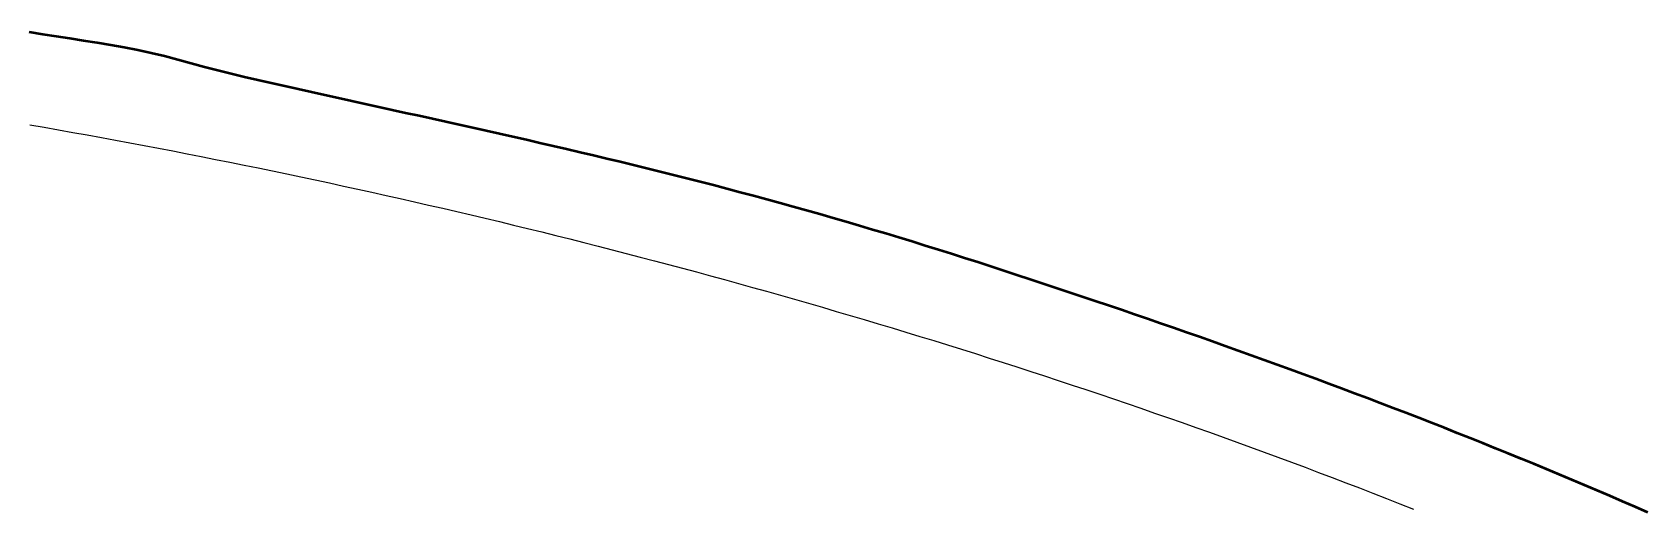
# Model space of a CAD drawing. Header units: millimetres. Extents: x 0 to 594, y 0 to 420.
# Drawn here: x 227.75 to 233.62, y 354.96 to 356.69 of the extents above; entities that cross this region are included whole.
import ezdxf

# ---------------------------------------------------------------- set-up
doc = ezdxf.new("R2010")
doc.units = ezdxf.units.MM
doc.linetypes.add('ISO02-TRAZOS', pattern=[3.75, 3, -0.75])
doc.layers.add('01-VISIBLE', color=7, linetype='CONTINUOUS', lineweight=50)
doc.layers.add('02-OCULTA', color=4, linetype='ISO02-TRAZOS', lineweight=25)

msp = doc.modelspace()

# ---------------------------------------------------------------- linework, layer by layer
at = {"layer": '01-VISIBLE'}
msp.add_lwpolyline([(233.62, 354.9412), (233.5741, 354.9612), (233.5283, 354.9811), (233.4823, 355.0008), (233.4364, 355.0205), (233.3903, 355.0401), (233.3443, 355.0595), (233.2982, 355.0788), (233.252, 355.0981), (233.2058, 355.1172), (233.1595, 355.1362), (233.1132, 355.1551), (233.0669, 355.1739), (233.0205, 355.1926), (232.9741, 355.2111), (232.9276, 355.2296), (232.8811, 355.248), (232.8345, 355.2662), (232.788, 355.2844), (232.7413, 355.3024), (232.6946, 355.3204), (232.6479, 355.3383), (232.6012, 355.356), (232.5544, 355.3737), (232.5076, 355.3912), (232.4607, 355.4087), (232.4138, 355.4261), (232.3669, 355.4434), (232.32, 355.4606), (232.273, 355.4777), (232.226, 355.4947), (232.1789, 355.5116), (232.1318, 355.5285), (232.0847, 355.5452), (232.0376, 355.5619), (231.9904, 355.5785), (231.9432, 355.595), (231.896, 355.6115), (231.8487, 355.6279), (231.8015, 355.6442), (231.7542, 355.6604), (231.7069, 355.6766), (231.6595, 355.6927), (231.6122, 355.7088), (231.5648, 355.7248), (231.5174, 355.7407), (231.4699, 355.7564), (231.4224, 355.7722), (231.375, 355.7878), (231.3275, 355.8035), (231.2799, 355.819), (231.2324, 355.8344), (231.1848, 355.8498), (231.1371, 355.865), (231.0895, 355.8801), (231.0418, 355.8952), (230.994, 355.9101), (230.9463, 355.9248), (230.8985, 355.9395), (230.8506, 355.954), (230.8027, 355.9683), (230.7548, 355.9826), (230.7068, 355.9966), (230.6588, 356.0106), (230.6107, 356.0244), (230.5626, 356.038), (230.5144, 356.0515), (230.4662, 356.0649), (230.418, 356.0781), (230.3697, 356.0911), (230.3214, 356.104), (230.2731, 356.1168), (230.2247, 356.1295), (230.1763, 356.142), (230.1278, 356.1543), (230.0794, 356.1666), (230.0308, 356.1787), (229.9823, 356.1907), (229.9337, 356.2026), (229.8851, 356.2144), (229.8365, 356.2261), (229.7879, 356.2377), (229.7392, 356.2491), (229.6905, 356.2605), (229.6418, 356.2718), (229.5931, 356.2831), (229.5443, 356.2942), (229.4955, 356.3053), (229.4468, 356.3163), (229.398, 356.3273), (229.3492, 356.3382), (229.3004, 356.349), (229.2515, 356.3599), (229.2027, 356.3706), (229.1539, 356.3814), (229.105, 356.3921), (229.0562, 356.4029), (229.0074, 356.4136), (228.9585, 356.4244), (228.9097, 356.4351), (228.8609, 356.4459), (228.812, 356.4568), (228.7633, 356.4677), (228.7145, 356.4786), (228.6656, 356.4895), (228.6168, 356.5003), (228.568, 356.5113), (228.5193, 356.5226), (228.4707, 356.5342), (228.4222, 356.5463), (228.3738, 356.559), (228.3256, 356.5723), (228.2774, 356.5858), (228.2291, 356.5986), (228.1804, 356.6101), (228.1315, 356.6204), (228.0824, 356.6298), (228.0332, 356.6385), (227.9839, 356.6469), (227.9345, 356.6549), (227.8851, 356.6628), (227.8357, 356.6704), (227.7863, 356.678), (227.7368, 356.6854)], dxfattribs=at)
at = {"layer": '02-OCULTA'}
msp.add_lwpolyline([(227.7393, 356.3495), (227.7913, 356.3404), (227.8433, 356.3312), (227.8953, 356.322), (227.9473, 356.3126), (227.9993, 356.3032), (228.0512, 356.2936), (228.1031, 356.2839), (228.155, 356.2742), (228.2069, 356.2643), (228.2588, 356.2544), (228.3106, 356.2443), (228.3625, 356.2341), (228.4143, 356.2239), (228.4661, 356.2135), (228.5178, 356.2031), (228.5696, 356.1925), (228.6213, 356.1818), (228.673, 356.1711), (228.7247, 356.1602), (228.7764, 356.1492), (228.828, 356.1382), (228.8796, 356.127), (228.9312, 356.1157), (228.9828, 356.1044), (229.0344, 356.0929), (229.0859, 356.0813), (229.1374, 356.0697), (229.1889, 356.0579), (229.2404, 356.046), (229.2918, 356.034), (229.3432, 356.0219), (229.3946, 356.0098), (229.446, 355.9975), (229.4973, 355.9851), (229.5486, 355.9726), (229.5999, 355.96), (229.6512, 355.9473), (229.7024, 355.9345), (229.7536, 355.9216), (229.8048, 355.9086), (229.856, 355.8955), (229.9071, 355.8823), (229.9582, 355.869), (230.0093, 355.8555), (230.0604, 355.842), (230.1114, 355.8284), (230.1624, 355.8147), (230.2134, 355.8008), (230.2643, 355.7869), (230.3152, 355.7728), (230.3661, 355.7587), (230.417, 355.7444), (230.4678, 355.7301), (230.5186, 355.7156), (230.5693, 355.701), (230.6201, 355.6864), (230.6708, 355.6716), (230.7215, 355.6567), (230.7721, 355.6417), (230.8227, 355.6266), (230.8733, 355.6114), (230.9238, 355.5961), (230.9744, 355.5807), (231.0248, 355.5652), (231.0753, 355.5495), (231.1257, 355.5338), (231.1761, 355.518), (231.2264, 355.502), (231.2767, 355.4859), (231.327, 355.4698), (231.3773, 355.4535), (231.4275, 355.4371), (231.4777, 355.4206), (231.5278, 355.404), (231.5779, 355.3873), (231.628, 355.3705), (231.678, 355.3536), (231.728, 355.3365), (231.7779, 355.3194), (231.8279, 355.3022), (231.8777, 355.2848), (231.9276, 355.2673), (231.9774, 355.2497), (232.0272, 355.2321), (232.0769, 355.2143), (232.1266, 355.1963), (232.1762, 355.1783), (232.2258, 355.1602), (232.2754, 355.1419), (232.3249, 355.1236), (232.3744, 355.1051), (232.4238, 355.0865), (232.4732, 355.0678), (232.5226, 355.049), (232.5719, 355.0301), (232.6211, 355.0111), (232.6704, 354.992), (232.7196, 354.9727), (232.7687, 354.9533)], dxfattribs=at)

doc.saveas('drawing.dxf')
